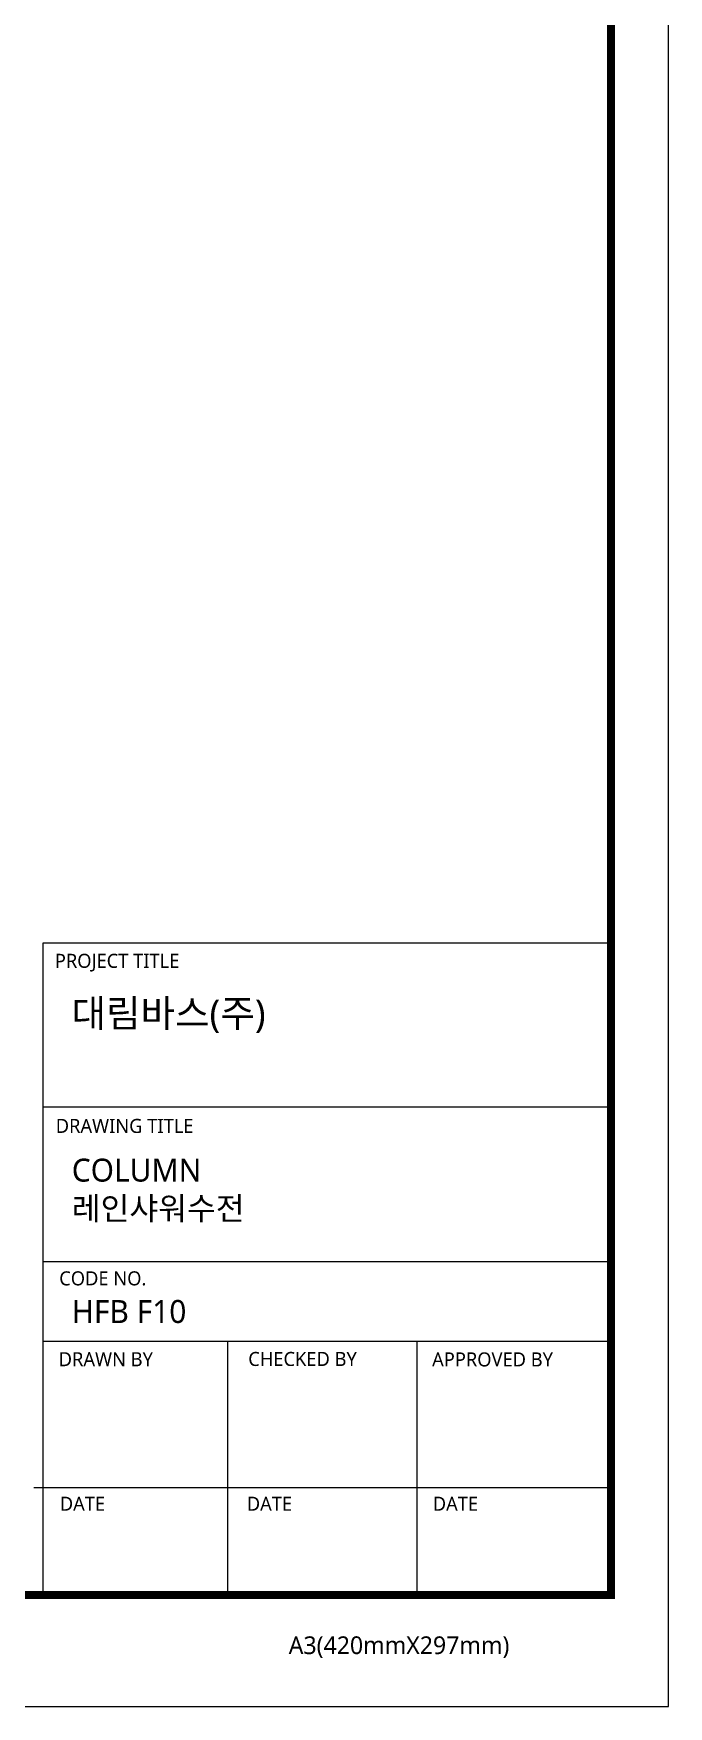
# Model space of a CAD drawing. Extents: x 16539 to 19738, y -91 to 2224.
# Drawn here: x 19174 to 19738, y -91 to 1397 of the extents above; entities that cross this region are included whole.
import ezdxf

# ---------------------------------------------------------------- set-up
doc = ezdxf.new("R2010")
doc.units = 0
doc.header["$LTSCALE"] = 10
doc.header["$MEASUREMENT"] = 0
doc.layers.get('0').update_dxf_attribs({"linetype": 'CONTINUOUS'})
doc.styles.add('Daelim Dimension', font='NanumGothic.ttf')

msp = doc.modelspace()

# ---------------------------------------------------------------- linework, layer by layer
at = {"color": 5, "ltscale": 40}
for p, q in [((19687.31, 588.08), (19182.36, 588.08)), ((19687.31, 442.12), (19182.36, 442.12)), ((19687.31, 442.12), (19182.36, 442.12)), ((19687.31, 304.82), (19182.36, 304.82)), ((19687.31, 304.82), (19182.36, 304.82)), ((19687.31, 234.01), (19182.36, 234.01)), ((19687.31, 234.01), (19182.36, 234.01)), ((19346.37, 234.01), (19346.37, 8.59)), ((19514.7, 234.01), (19514.7, 8.59)), ((19687.31, 103.79), (19174.37, 103.79)), ((19687.31, 103.79), (19186.29, 103.79)), ((19687.31, 8.59), (19254.56, 8.59))]:
    msp.add_line(p, q, dxfattribs=at)
at = {"color": 5, "ltscale": 0.5}
msp.add_line((19182.36, 588.08), (19182.36, 5.53), dxfattribs=at)
at = {"ltscale": 0.5}
msp.add_lwpolyline([(16578.91, -90.54), (19738.43, -90.54), (19738.43, 2224.5), (16578.91, 2224.5)], close=True, dxfattribs=at)
at = {"color": 5, "linetype": 'ByBlock', "lineweight": 200, "const_width": 7.28}
msp.add_lwpolyline([(16629.71, 8.59), (19687.31, 8.59), (19687.31, 2170.75), (16629.71, 2170.75)], close=True, dxfattribs=at)

# ---------------------------------------------------------------- texts
at = {"color": 5, "ltscale": 40, "style": 'Daelim Dimension'}
for s, height, p in [('PROJECT TITLE', 12.4683, (19193.05, 566.1)), ('DRAWING TITLE', 12.4683, (19193.85, 419.35)), ('CODE NO.', 12.468, (19196.97, 283.84)), ('DRAWN BY', 12.468, (19196.48, 211.97)), ('CHECKED BY', 12.468, (19364.94, 212.19)), ('APPROVED BY', 12.4683, (19528.32, 211.79)), ('DATE', 12.468, (19197.46, 83.46)), ('DATE', 12.468, (19363.62, 83.46)), ('DATE', 12.468, (19528.9, 83.46)), ('A3(420mmX297mm)', 15.7363, (19400.89, -43.91))]:
    msp.add_text(s, height=height, dxfattribs=at).set_placement(p)
at = {"attachment_point": 1, "style": 'Daelim Dimension'}
for s, insert, char_height, width in [('대림바스(주)', (19207.88, 537.94), 24.441, 392.8285), ('COLUMN\\P레인샤워수전 ', (19208.09, 396.48), 20.404, 403.0422), ('HFB F10', (19208.09, 270.82), 20.404, 343.3787)]:
    msp.add_mtext(s, dxfattribs=dict(at, insert=insert, char_height=char_height, width=width))

doc.saveas('drawing.dxf')
